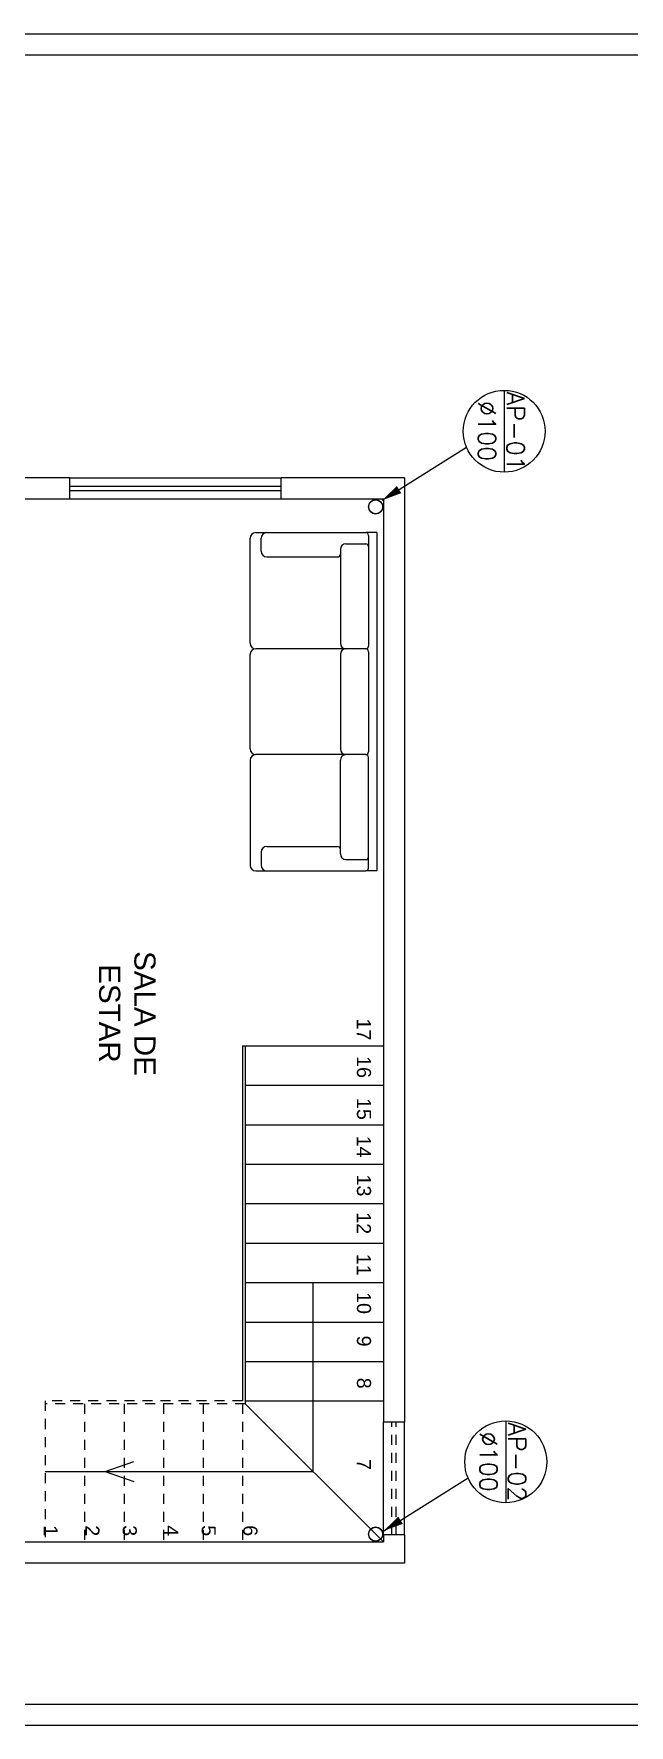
# Model space of a CAD drawing. Header units: millimetres. Extents: x 5512 to 5596, y 903 to 1082.
# Drawn here: x 5545.88 to 5553.31, y 1027.2 to 1048.32 of the extents above; entities that cross this region are included whole.
import ezdxf
from ezdxf.enums import TextEntityAlignment as Align

# ---------------------------------------------------------------- set-up
doc = ezdxf.new("R2010")
doc.units = ezdxf.units.MM
doc.linetypes.add('HIDDEN2', pattern=[0.1875, 0.125, -0.0625])
for name, color, linetype in [('0-COTAS', 8, 'Continuous'), ('A-PEN-C', 4, 'Continuous'), ('TigreCad', 3, 'Continuous'), ('Tinterno', 9, 'Continuous'), ('TUBOS_ESGOTO', 5, 'Continuous')]:
    doc.layers.add(name, color=color, linetype=linetype)
doc.styles.add('CARIMBO_DADOS', font='arial.ttf', dxfattribs={"height": 0.1})
doc.styles.add('ROMANS', font='romans__.ttf', dxfattribs={"height": 0.1})

# ---------------------------------------------------------------- blocks, each defined once
blk = doc.blocks.new('Sofa62')
for p, q in [((-87.2, 50.3), (-107.2, 50.3)), ((-32.7, 50.3), (-87.2, 50.3)), ((-24.7, 50.3), (42.3, 50.3)), ((50.3, 50.3), (124.8, 50.3)), ((-111.2, 46.3), (-111.2, -31.7)), ((-97.9, 42.5), (-107.2, 42.5)), ((-93.9, 38.5), (-93.9, -11.7)), ((-28.7, -17.7), (-28.7, 46.3)), ((-28.7, -17.7), (-28.7, 46.3)), ((46.3, -17.7), (46.3, 46.3)), ((46.3, -17.7), (46.3, 46.3)), ((111.5, 38.5), (111.5, -11.7)), ((115.5, 42.5), (124.8, 42.5)), ((128.8, 46.3), (128.8, -31.7)), ((-103.2, -17.7), (-103.2, -31.7)), ((-99.2, -13.7), (-32.7, -13.7)), ((-28.7, -31.7), (-28.7, -17.7)), ((-28.7, -31.7), (-28.7, -17.7)), ((42.3, -13.7), (-24.7, -13.7)), ((46.3, -31.7), (46.3, -17.7)), ((116.8, -13.7), (50.3, -13.7)), ((120.8, -17.7), (120.8, -31.7)), ((-111.2, -39.7), (-111.2, -31.7)), ((-109.2, -33.7), (-101.2, -33.7)), ((-101.2, -33.7), (-30.7, -33.7)), ((44.3, -33.7), (-26.7, -33.7)), ((118.8, -33.7), (48.3, -33.7)), ((126.8, -33.7), (118.8, -33.7)), ((128.8, -39.7), (128.8, -31.7)), ((128.8, -39.7), (-111.2, -39.7))]:
    blk.add_line(p, q)
for centre, radius, start, end in [((-107.2, 46.3), 4, 90, 180), ((-32.7, 46.3), 4, 0, 90), ((-24.7, 46.3), 4, 90, 180), ((42.3, 46.3), 4, 0, 90), ((50.3, 46.3), 4, 90, 180), ((124.8, 46.3), 4, 0, 90), ((-107.2, 38.5), 4, 90, 180), ((-97.9, 38.5), 4, 0, 90), ((115.5, 38.5), 4, 90, 180), ((124.8, 38.5), 4, 0, 90), ((-95.9, -11.7), 2, 270, 0), ((113.5, -11.7), 2, 180, 270), ((-99.2, -17.7), 4, 90, 180), ((-32.7, -17.7), 4, 0, 90), ((-24.7, -17.7), 4, 90, 180), ((42.3, -17.7), 4, 0, 90), ((50.3, -17.7), 4, 90, 180), ((116.8, -17.7), 4, 0, 90), ((-109.2, -31.7), 2, 180, 270), ((-101.2, -31.7), 2, 180, 270), ((-30.7, -31.7), 2, 270, 0), ((-26.7, -31.7), 2, 180, 270), ((44.3, -31.7), 2, 270, 0), ((48.3, -31.7), 2, 180, 270), ((118.8, -31.7), 2, 270, 0), ((126.8, -31.7), 2, 270, 0)]:
    blk.add_arc(centre, radius, start, end)
blk = doc.blocks.new('11031030d')
at = {"layer": 'TigreCad'}
blk.add_circle((0, 0), 50.8, dxfattribs=at)
at = {"layer": 'Tinterno'}
blk.add_circle((0, 0), 49, dxfattribs=at)

msp = doc.modelspace()

# ---------------------------------------------------------------- linework, layer by layer
at = {"layer": '0-COTAS'}
for p, q in [((5522.614, 1048.323), (5575.414, 1048.323)), ((5528.158, 1048.059), (5575.15, 1048.059)), ((5546.33, 1042.779), (5542.898, 1042.779)), ((5546.33, 1042.515), (5546.33, 1042.779)), ((5546.33, 1042.779), (5548.97, 1042.779)), ((5550.51, 1042.779), (5548.97, 1042.779)), ((5548.97, 1042.515), (5548.97, 1042.779)), ((5550.51, 1042.779), (5550.51, 1030.987)), ((5545.054, 1042.515), (5546.33, 1042.515)), ((5546.33, 1042.673), (5548.97, 1042.673)), ((5546.33, 1042.62), (5548.97, 1042.62)), ((5546.33, 1042.515), (5548.97, 1042.515)), ((5548.97, 1042.515), (5550.246, 1042.515)), ((5550.246, 1042.515), (5550.246, 1030.987)), ((5548.486, 1035.686), (5548.486, 1031.251)), ((5548.486, 1035.686), (5548.521, 1035.686)), ((5548.521, 1035.686), (5550.246, 1035.686)), ((5548.521, 1035.686), (5548.521, 1031.216)), ((5548.521, 1035.193), (5550.246, 1035.193)), ((5548.521, 1034.7), (5550.246, 1034.7)), ((5548.521, 1034.208), (5550.246, 1034.208)), ((5548.521, 1033.715), (5550.246, 1033.715)), ((5548.521, 1033.222), (5550.246, 1033.222)), ((5548.521, 1032.729), (5550.246, 1032.729)), ((5549.366, 1030.371), (5549.366, 1032.729)), ((5548.521, 1032.236), (5550.246, 1032.236)), ((5548.521, 1031.744), (5550.246, 1031.744)), ((5548.521, 1031.251), (5550.246, 1031.251)), ((5548.521, 1031.216), (5550.246, 1029.491)), ((5550.51, 1030.987), (5550.246, 1030.987)), ((5550.246, 1029.579), (5550.246, 1030.987)), ((5550.51, 1029.579), (5550.51, 1030.987)), ((5546.77, 1030.371), (5547.131, 1030.497)), ((5546.022, 1030.371), (5549.366, 1030.371)), ((5546.77, 1030.371), (5547.131, 1030.245)), ((5545.054, 1029.491), (5550.246, 1029.491)), ((5550.246, 1029.579), (5550.246, 1029.491)), ((5550.51, 1029.579), (5550.246, 1029.579)), ((5550.51, 1029.579), (5550.51, 1029.227)), ((5550.51, 1029.227), (5542.898, 1029.227)), ((5523.757, 1027.467), (5575.15, 1027.467)), ((5523.493, 1027.203), (5575.414, 1027.203))]:
    msp.add_line(p, q, dxfattribs=at)
at = {"layer": '0-COTAS', "linetype": 'HIDDEN2'}
for p, q in [((5546.022, 1031.251), (5546.022, 1029.491)), ((5548.486, 1031.251), (5546.022, 1031.251)), ((5548.521, 1031.216), (5546.022, 1031.216)), ((5546.515, 1031.216), (5546.515, 1029.491)), ((5547.008, 1031.216), (5547.008, 1029.491)), ((5547.5, 1031.216), (5547.5, 1029.491)), ((5547.993, 1031.216), (5547.993, 1029.491)), ((5548.486, 1031.216), (5548.486, 1029.491)), ((5550.352, 1029.579), (5550.352, 1030.987)), ((5550.404, 1029.579), (5550.404, 1030.987))]:
    msp.add_line(p, q, dxfattribs=at)
at = {"layer": 'A-PEN-C'}
for p, q in [((5551.753, 1043.871), (5551.753, 1042.85)), ((5550.23, 1042.499), (5551.282, 1043.162)), ((5551.772, 1031.001), (5551.772, 1029.98)), ((5550.249, 1029.63), (5551.301, 1030.292))]:
    msp.add_line(p, q, dxfattribs=at)
for centre in [(5551.753, 1043.36), (5551.772, 1030.491)]:
    msp.add_circle(centre, 0.511, dxfattribs=at)
for points in [[(5550.23, 1042.499), (5550.412, 1042.676), (5550.468, 1042.587)], [(5550.249, 1029.63), (5550.431, 1029.807), (5550.487, 1029.717)]]:
    msp.add_solid(points, dxfattribs=at)

# ---------------------------------------------------------------- block references
at = {"layer": '0-COTAS', "xscale": 0.01760000000003402, "yscale": 0.017599999999984, "zscale": 0.0176, "rotation": 89.99999999999997}
msp.add_blockref('Sofa62', (5549.466, 1039.828), dxfattribs=at)
at = {"layer": 'TUBOS_ESGOTO', "xscale": 0.00176, "yscale": 0.00176, "zscale": 0.00176, "rotation": 270}
for p in [(5550.148, 1042.416), (5550.148, 1029.588)]:
    msp.add_blockref('11031030d', p, dxfattribs=at)

# ---------------------------------------------------------------- texts
at = {"layer": '0-COTAS', "color": 230, "insert": (5547.046, 1036.09), "char_height": 0.264, "attachment_point": 5, "rotation": 270, "style": 'CARIMBO_DADOS'}
msp.add_mtext_dynamic_manual_height_columns('SALA DE ESTAR', width=2.41841, gutter_width=0.5, heights=[0], dxfattribs=at)
at = {"layer": '0-COTAS', "color": 230, "char_height": 0.176, "attachment_point": 5, "rotation": 270, "style": 'CARIMBO_DADOS'}
for s, insert in [('17', (5550.001, 1035.89)), ('16', (5550.001, 1035.421)), ('15', (5550.001, 1034.898)), ('14', (5550.001, 1034.427)), ('13', (5550.001, 1033.942)), ('12', (5550.001, 1033.471)), ('11', (5550.001, 1032.953)), ('10', (5550.001, 1032.474)), ('9', (5550.001, 1031.999)), ('8', (5550.001, 1031.473)), ('7', (5550.001, 1030.458)), ('1', (5546.092, 1029.631)), ('2', (5546.612, 1029.631)), ('3', (5547.077, 1029.631)), ('4', (5547.598, 1029.631)), ('5', (5548.063, 1029.631)), ('6', (5548.583, 1029.631))]:
    msp.add_mtext(s, dxfattribs=dict(at, insert=insert))
at = {"layer": 'A-PEN-C', "style": 'ROMANS'}
for s, p in [('AP-01', (5551.785, 1043.36)), ('%%C100', (5551.428, 1043.362)), ('AP-02', (5551.804, 1030.491)), ('%%C100', (5551.447, 1030.492))]:
    msp.add_text(s, height=0.2194, rotation=270, dxfattribs=at).set_placement(p, align=Align.CENTER)

doc.saveas('drawing.dxf')
